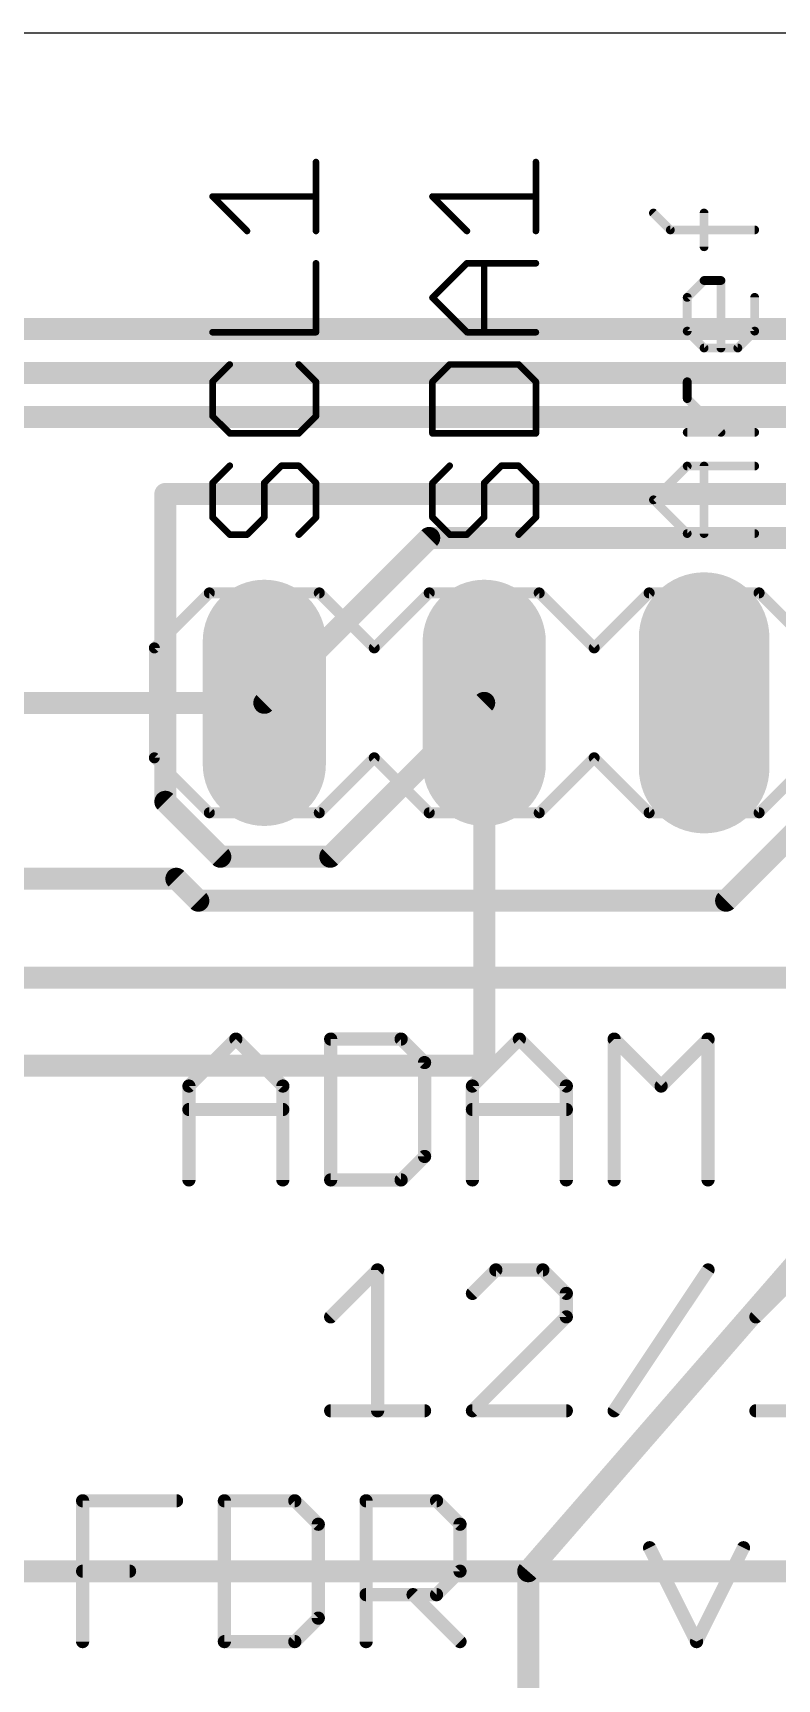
# Model space of a CAD drawing. Extents: x -5 to 102, y -1 to 61.
# Drawn here: x 16.38 to 24.97, y 42.32 to 61.33 of the extents above; entities that cross this region are included whole.
import ezdxf

# ---------------------------------------------------------------- set-up
doc = ezdxf.new("R2010")
doc.units = 0
for name, color, linetype in [('1', 22, 'CONTINUOUS'), ('16', 175, 'CONTINUOUS'), ('17', 82, 'CONTINUOUS'), ('20', 7, 'CONTINUOUS'), ('21', 253, 'CONTINUOUS')]:
    doc.layers.add(name, color=color, linetype=linetype)

# ---------------------------------------------------------------- blocks, each defined once
blk = doc.blocks.new('RECT')
blk.add_solid([(-0.5, -0.5), (0.5, -0.5), (-0.5, 0.5), (0.5, 0.5)])
blk = doc.blocks.new('LONGP100')
at = {"const_width": 1}
blk.add_lwpolyline([(-0.5, 0), (0.5, 0)], dxfattribs=at)
at = {"const_width": 0.5}
for points in [[(-0.5, 0.25, 1), (-0.5, -0.25)], [(0.5, -0.25, 1), (0.5, 0.25)]]:
    blk.add_lwpolyline(points, format="xyb", dxfattribs=at)

msp = doc.modelspace()

# ---------------------------------------------------------------- linework, layer by layer
at = {"layer": '1', "const_width": 0.254}
for points in [[(98.679, 57.912), (13.335, 57.912)], [(98.171, 57.404), (13.589, 57.404)], [(97.663, 56.896), (13.97, 56.896)], [(19.05, 53.594), (13.716, 53.594)], [(21.59, 53.594), (21.59, 49.403)], [(28.8925, 51.3715), (22.098, 43.561)], [(21.59, 49.403), (11.049, 49.403)], [(22.098, 43.561), (22.098, 15.621)]]:
    msp.add_lwpolyline(points, dxfattribs=at)
at = {"layer": '1', "const_width": 0.127}
for points in [[(19.05, 53.5305, 1), (19.05, 53.6575)], [(21.6535, 53.594, 1), (21.5265, 53.594)], [(21.5265, 49.403, 1), (21.6535, 49.403)], [(21.59, 49.3395, 1), (21.59, 49.4665)], [(22.1615, 43.561, 1), (22.0345, 43.561)], [(22.0501, 43.6027, 1), (22.1459, 43.5193)]]:
    msp.add_lwpolyline(points, format="xyb", dxfattribs=at)
at = {"layer": '16', "const_width": 0.254}
for points in [[(17.907, 56.007), (17.907, 52.451)], [(85.09, 56.007), (17.907, 56.007)], [(20.955, 55.499), (19.05, 53.594)], [(84.328, 55.499), (20.955, 55.499)], [(19.812, 51.816), (21.59, 53.594)], [(26.67, 53.594), (24.384, 51.308)], [(17.907, 52.451), (18.542, 51.816)], [(18.542, 51.816), (19.812, 51.816)], [(18.034, 51.562), (7.874, 51.562)], [(18.288, 51.308), (18.034, 51.562)], [(24.384, 51.308), (18.288, 51.308)], [(30.48, 50.419), (9.017, 50.419)], [(40.386, 43.561), (9.017, 43.561)]]:
    msp.add_lwpolyline(points, dxfattribs=at)
at = {"layer": '16', "const_width": 0.127}
for points in [[(17.9705, 56.007, 1), (17.8435, 56.007)], [(17.907, 56.0705, 1), (17.907, 55.9435)], [(20.955, 55.5625, 1), (20.955, 55.4355)], [(20.9999, 55.4541, 1), (20.9101, 55.5439)], [(19.0051, 53.6389, 1), (19.0949, 53.5491)], [(21.6349, 53.5491, 1), (21.5451, 53.6389)], [(17.9519, 52.4959, 1), (17.8621, 52.4061)], [(17.8435, 52.451, 1), (17.9705, 52.451)], [(18.542, 51.8795, 1), (18.542, 51.7525)], [(18.4971, 51.7711, 1), (18.5869, 51.8609)], [(19.7671, 51.8609, 1), (19.8569, 51.7711)], [(19.812, 51.7525, 1), (19.812, 51.8795)], [(18.0789, 51.6069, 1), (17.9891, 51.5171)], [(18.034, 51.4985, 1), (18.034, 51.6255)], [(18.288, 51.3715, 1), (18.288, 51.2445)], [(18.2431, 51.2631, 1), (18.3329, 51.3529)], [(24.3391, 51.3529, 1), (24.4289, 51.2631)], [(24.384, 51.2445, 1), (24.384, 51.3715)]]:
    msp.add_lwpolyline(points, format="xyb", dxfattribs=at)
at = {"layer": '20'}
msp.add_line((98.1301, 61.3338), (2.7891, 61.3311), dxfattribs=at)
at = {"layer": '21'}
for points, const_width in [([(19.6469, 59.0453), (19.6469, 59.8418)], 0.0762), ([(22.1869, 59.0453), (22.1869, 59.8418)], 0.0762), ([(18.8504, 59.0453), (18.4521, 59.4436)], 0.0762), ([(18.4521, 59.4436), (19.6469, 59.4436)], 0.0762), ([(21.3904, 59.0453), (20.9921, 59.4436)], 0.0762), ([(20.9921, 59.4436), (22.1869, 59.4436)], 0.0762), ([(23.7397, 59.058), (23.5448, 59.2529)], 0.1016), ([(24.1295, 58.8631), (24.1295, 59.2529)], 0.1016), ([(24.7142, 59.058), (23.7397, 59.058)], 0.1016), ([(19.6469, 57.8759), (19.6469, 58.6724)], 0.0762), ([(20.9921, 58.2742), (21.3904, 58.6724)], 0.0762), ([(21.3904, 58.6724), (22.1869, 58.6724)], 0.0762), ([(21.5895, 57.8759), (21.5895, 58.6724)], 0.0762), ([(23.9346, 58.2784), (24.1295, 58.4733)], 0.1016), ([(24.1295, 58.4733), (24.3244, 58.4733)], 0.1016), ([(24.3244, 58.4733), (24.3244, 57.6937)], 0.1016), ([(21.3904, 57.8759), (20.9921, 58.2742)], 0.0762), ([(23.9346, 57.8886), (23.9346, 58.2784)], 0.1016), ([(24.7142, 58.2784), (24.7142, 57.8886)], 0.1016), ([(18.4521, 57.8759), (19.6469, 57.8759)], 0.0762), ([(22.1869, 57.8759), (21.3904, 57.8759)], 0.0762), ([(24.1295, 57.6937), (23.9346, 57.8886)], 0.1016), ([(24.7142, 57.8886), (24.5193, 57.6937)], 0.1016), ([(24.5193, 57.6937), (24.1295, 57.6937)], 0.1016), ([(18.6512, 57.503), (18.4521, 57.3039)], 0.0762), ([(19.6469, 57.3039), (19.4478, 57.503)], 0.0762), ([(21.1912, 57.503), (20.9921, 57.3039)], 0.0762), ([(21.9878, 57.503), (21.1912, 57.503)], 0.0762), ([(22.1869, 57.3039), (21.9878, 57.503)], 0.0762), ([(18.4521, 57.3039), (18.4521, 56.9056)], 0.0762), ([(19.6469, 56.9056), (19.6469, 57.3039)], 0.0762), ([(20.9921, 57.3039), (20.9921, 56.7065)], 0.0762), ([(22.1869, 56.7065), (22.1869, 57.3039)], 0.0762), ([(23.9346, 57.109), (23.9346, 57.3039)], 0.1016), ([(24.3244, 56.7192), (23.9346, 57.109)], 0.1016), ([(18.4521, 56.9056), (18.6512, 56.7065)], 0.0762), ([(19.4478, 56.7065), (19.6469, 56.9056)], 0.0762), ([(18.6512, 56.7065), (19.4478, 56.7065)], 0.0762), ([(20.9921, 56.7065), (22.1869, 56.7065)], 0.0762), ([(24.7142, 56.7192), (23.9346, 56.7192)], 0.1016), ([(18.6512, 56.3336), (18.4521, 56.1345)], 0.0762), ([(19.0495, 56.1345), (19.2486, 56.3336)], 0.0762), ([(19.2486, 56.3336), (19.4478, 56.3336)], 0.0762), ([(19.4478, 56.3336), (19.6469, 56.1345)], 0.0762), ([(21.1912, 56.3336), (20.9921, 56.1345)], 0.0762), ([(21.5895, 56.1345), (21.7886, 56.3336)], 0.0762), ([(21.7886, 56.3336), (21.9878, 56.3336)], 0.0762), ([(21.9878, 56.3336), (22.1869, 56.1345)], 0.0762), ([(23.5448, 55.9396), (23.9346, 56.3294)], 0.1016), ([(23.9346, 56.3294), (24.7142, 56.3294)], 0.1016), ([(24.1295, 55.5498), (24.1295, 56.3294)], 0.1016), ([(18.4521, 56.1345), (18.4521, 55.7362)], 0.0762), ([(19.0495, 55.7362), (19.0495, 56.1345)], 0.0762), ([(19.6469, 56.1345), (19.6469, 55.7362)], 0.0762), ([(20.9921, 56.1345), (20.9921, 55.7362)], 0.0762), ([(21.5895, 55.7362), (21.5895, 56.1345)], 0.0762), ([(22.1869, 56.1345), (22.1869, 55.7362)], 0.0762), ([(23.9346, 55.5498), (23.5448, 55.9396)], 0.1016), ([(18.4521, 55.7362), (18.6512, 55.5371)], 0.0762), ([(18.8504, 55.5371), (19.0495, 55.7362)], 0.0762), ([(19.6469, 55.7362), (19.4478, 55.5371)], 0.0762), ([(20.9921, 55.7362), (21.1912, 55.5371)], 0.0762), ([(21.3904, 55.5371), (21.5895, 55.7362)], 0.0762), ([(22.1869, 55.7362), (21.9878, 55.5371)], 0.0762), ([(18.6512, 55.5371), (18.8504, 55.5371)], 0.0762), ([(21.1912, 55.5371), (21.3904, 55.5371)], 0.0762), ([(24.7142, 55.5498), (23.9346, 55.5498)], 0.1016), ([(18.415, 54.864), (17.78, 54.229)], 0.127), ([(19.685, 54.864), (18.415, 54.864)], 0.127), ([(20.32, 54.229), (19.685, 54.864)], 0.127), ([(20.955, 54.864), (20.32, 54.229)], 0.127), ([(22.225, 54.864), (20.955, 54.864)], 0.127), ([(22.86, 54.229), (22.225, 54.864)], 0.127), ([(23.495, 54.864), (22.86, 54.229)], 0.127), ([(24.765, 54.864), (23.495, 54.864)], 0.127), ([(24.765, 54.864), (25.4, 54.229)], 0.127), ([(17.78, 54.229), (17.78, 52.959)], 0.127), ([(17.78, 52.959), (18.415, 52.324)], 0.127), ([(19.685, 52.324), (20.32, 52.959)], 0.127), ([(20.32, 52.959), (20.955, 52.324)], 0.127), ([(22.225, 52.324), (22.86, 52.959)], 0.127), ([(23.495, 52.324), (22.86, 52.959)], 0.127), ([(25.4, 52.959), (24.765, 52.324)], 0.127), ([(18.415, 52.324), (19.685, 52.324)], 0.127), ([(20.955, 52.324), (22.225, 52.324)], 0.127), ([(24.765, 52.324), (23.495, 52.324)], 0.127), ([(18.1794, 49.1669), (18.7217, 49.7092)], 0.1524), ([(18.7217, 49.7092), (19.2641, 49.1669)], 0.1524), ([(19.8166, 49.7092), (19.8166, 48.0822)], 0.1524), ([(20.6301, 49.7092), (19.8166, 49.7092)], 0.1524), ([(20.9012, 49.438), (20.6301, 49.7092)], 0.1524), ([(21.4537, 49.1669), (21.996, 49.7092)], 0.1524), ([(21.996, 49.7092), (22.5384, 49.1669)], 0.1524), ([(23.0909, 48.0822), (23.0909, 49.7092)], 0.1524), ([(23.0909, 49.7092), (23.6332, 49.1669)], 0.1524), ([(23.6332, 49.1669), (24.1755, 49.7092)], 0.1524), ([(24.1755, 49.7092), (24.1755, 48.0822)], 0.1524), ([(20.9012, 48.3534), (20.9012, 49.438)], 0.1524), ([(18.1794, 48.0822), (18.1794, 49.1669)], 0.1524), ([(19.2641, 49.1669), (19.2641, 48.0822)], 0.1524), ([(21.4537, 48.0822), (21.4537, 49.1669)], 0.1524), ([(22.5384, 49.1669), (22.5384, 48.0822)], 0.1524), ([(18.1794, 48.8957), (19.2641, 48.8957)], 0.1524), ([(21.4537, 48.8957), (22.5384, 48.8957)], 0.1524), ([(20.6301, 48.0822), (20.9012, 48.3534)], 0.1524), ([(19.8166, 48.0822), (20.6301, 48.0822)], 0.1524), ([(19.8166, 46.4999), (20.3589, 47.0422)], 0.1524), ([(20.3589, 47.0422), (20.3589, 45.4152)], 0.1524), ([(21.7249, 47.0422), (21.4537, 46.771)], 0.1524), ([(22.2672, 47.0422), (21.7249, 47.0422)], 0.1524), ([(22.5384, 46.771), (22.2672, 47.0422)], 0.1524), ([(23.0909, 45.4152), (24.1755, 47.0422)], 0.1524), ([(24.728, 46.4999), (25.2704, 47.0422)], 0.1524), ([(22.5384, 46.4999), (22.5384, 46.771)], 0.1524), ([(21.4537, 45.4152), (22.5384, 46.4999)], 0.1524), ([(19.8166, 45.4152), (20.9012, 45.4152)], 0.1524), ([(22.5384, 45.4152), (21.4537, 45.4152)], 0.1524), ([(24.728, 45.4152), (25.8127, 45.4152)], 0.1524), ([(16.9515, 42.7482), (16.9515, 44.3752)], 0.1524), ([(16.9515, 44.3752), (18.0362, 44.3752)], 0.1524), ([(18.5887, 44.3752), (18.5887, 42.7482)], 0.1524), ([(19.4022, 44.3752), (18.5887, 44.3752)], 0.1524), ([(19.6733, 44.104), (19.4022, 44.3752)], 0.1524), ([(20.2258, 42.7482), (20.2258, 44.3752)], 0.1524), ([(20.2258, 44.3752), (21.0393, 44.3752)], 0.1524), ([(21.0393, 44.3752), (21.3105, 44.104)], 0.1524), ([(19.6733, 43.0194), (19.6733, 44.104)], 0.1524), ([(21.3105, 44.104), (21.3105, 43.5617)], 0.1524), ([(23.5002, 43.8329), (24.0425, 42.7482)], 0.1524), ([(24.0425, 42.7482), (24.5848, 43.8329)], 0.1524), ([(16.9515, 43.5617), (17.4939, 43.5617)], 0.1524), ([(21.3105, 43.5617), (21.0393, 43.2905)], 0.1524), ([(21.0393, 43.2905), (20.2258, 43.2905)], 0.1524), ([(20.7682, 43.2905), (21.3105, 42.7482)], 0.1524), ([(19.4022, 42.7482), (19.6733, 43.0194)], 0.1524), ([(18.5887, 42.7482), (19.4022, 42.7482)], 0.1524)]:
    msp.add_lwpolyline(points, dxfattribs=dict(at, const_width=const_width))
for points, const_width in [([(19.666, 59.8418, 1), (19.6279, 59.8418)], 0.0381), ([(22.206, 59.8418, 1), (22.1679, 59.8418)], 0.0381), ([(18.4656, 59.457, 1), (18.4386, 59.4301)], 0.0381), ([(18.4521, 59.4626, 1), (18.4521, 59.4245)], 0.0381), ([(19.6469, 59.4245, 1), (19.6469, 59.4626)], 0.0381), ([(21.0056, 59.457, 1), (20.9786, 59.4301)], 0.0381), ([(20.9921, 59.4626, 1), (20.9921, 59.4245)], 0.0381), ([(22.1869, 59.4245, 1), (22.1869, 59.4626)], 0.0381), ([(23.5628, 59.2708, 1), (23.5268, 59.2349)], 0.0508), ([(24.1549, 59.2529, 1), (24.1041, 59.2529)], 0.0508), ([(18.8369, 59.0318, 1), (18.8638, 59.0588)], 0.0381), ([(19.6279, 59.0453, 1), (19.666, 59.0453)], 0.0381), ([(21.3769, 59.0318, 1), (21.4038, 59.0588)], 0.0381), ([(22.1679, 59.0453, 1), (22.206, 59.0453)], 0.0381), ([(23.7397, 59.0834, 1), (23.7397, 59.0326)], 0.0508), ([(23.7217, 59.04, 1), (23.7577, 59.0759)], 0.0508), ([(24.7142, 59.0326, 1), (24.7142, 59.0834)], 0.0508), ([(24.1041, 58.8631, 1), (24.1549, 58.8631)], 0.0508), ([(19.666, 58.6724, 1), (19.6279, 58.6724)], 0.0381), ([(21.3904, 58.6915, 1), (21.3904, 58.6534)], 0.0381), ([(21.4038, 58.659, 1), (21.3769, 58.6859)], 0.0381), ([(21.6085, 58.6724, 1), (21.5704, 58.6724)], 0.0381), ([(22.1869, 58.6534, 1), (22.1869, 58.6915)], 0.0381), ([(24.1295, 58.4987, 1), (24.1295, 58.4479)], 0.0508), ([(24.1475, 58.4553, 1), (24.1115, 58.4913)], 0.0508), ([(24.3498, 58.4733, 1), (24.299, 58.4733)], 0.0508), ([(24.3244, 58.4479, 1), (24.3244, 58.4987)], 0.0508), ([(21.0056, 58.2876, 1), (20.9786, 58.2607)], 0.0381), ([(20.9786, 58.2876, 1), (21.0056, 58.2607)], 0.0381), ([(23.9166, 58.2964, 1), (23.9526, 58.2604)], 0.0508), ([(23.96, 58.2784, 1), (23.9092, 58.2784)], 0.0508), ([(24.7396, 58.2784, 1), (24.6888, 58.2784)], 0.0508), ([(18.4521, 57.8949, 1), (18.4521, 57.8568)], 0.0381), ([(19.6279, 57.8759, 1), (19.666, 57.8759)], 0.0381), ([(19.6469, 57.8568, 1), (19.6469, 57.8949)], 0.0381), ([(21.3904, 57.8949, 1), (21.3904, 57.8568)], 0.0381), ([(21.3769, 57.8624, 1), (21.4038, 57.8894)], 0.0381), ([(21.5704, 57.8759, 1), (21.6085, 57.8759)], 0.0381), ([(22.1869, 57.8568, 1), (22.1869, 57.8949)], 0.0381), ([(23.9526, 57.9066, 1), (23.9166, 57.8706)], 0.0508), ([(23.9092, 57.8886, 1), (23.96, 57.8886)], 0.0508), ([(24.6888, 57.8886, 1), (24.7396, 57.8886)], 0.0508), ([(24.7322, 57.8706, 1), (24.6962, 57.9066)], 0.0508), ([(24.1295, 57.7191, 1), (24.1295, 57.6683)], 0.0508), ([(24.1115, 57.6757, 1), (24.1475, 57.7117)], 0.0508), ([(24.299, 57.6937, 1), (24.3498, 57.6937)], 0.0508), ([(24.5013, 57.7117, 1), (24.5373, 57.6757)], 0.0508), ([(24.5193, 57.6683, 1), (24.5193, 57.7191)], 0.0508), ([(18.6647, 57.4896, 1), (18.6377, 57.5165)], 0.0381), ([(19.4612, 57.5165, 1), (19.4343, 57.4896)], 0.0381), ([(21.1912, 57.5221, 1), (21.1912, 57.484)], 0.0381), ([(21.2047, 57.4896, 1), (21.1777, 57.5165)], 0.0381), ([(22.0012, 57.5165, 1), (21.9743, 57.4896)], 0.0381), ([(21.9878, 57.484, 1), (21.9878, 57.5221)], 0.0381), ([(18.4711, 57.3039, 1), (18.433, 57.3039)], 0.0381), ([(18.4386, 57.3174, 1), (18.4656, 57.2904)], 0.0381), ([(19.666, 57.3039, 1), (19.6279, 57.3039)], 0.0381), ([(19.6334, 57.2904, 1), (19.6604, 57.3174)], 0.0381), ([(21.0111, 57.3039, 1), (20.973, 57.3039)], 0.0381), ([(20.9786, 57.3174, 1), (21.0056, 57.2904)], 0.0381), ([(22.206, 57.3039, 1), (22.1679, 57.3039)], 0.0381), ([(22.1734, 57.2904, 1), (22.2004, 57.3174)], 0.0381), ([(23.96, 57.3039, 1), (23.9092, 57.3039)], 0.0508), ([(23.9526, 57.127, 1), (23.9166, 57.091)], 0.0508), ([(23.9092, 57.109, 1), (23.96, 57.109)], 0.0508), ([(18.433, 56.9056, 1), (18.4711, 56.9056)], 0.0381), ([(18.4656, 56.9191, 1), (18.4386, 56.8922)], 0.0381), ([(19.6279, 56.9056, 1), (19.666, 56.9056)], 0.0381), ([(19.6604, 56.8922, 1), (19.6334, 56.9191)], 0.0381), ([(18.6512, 56.7255, 1), (18.6512, 56.6874)], 0.0381), ([(18.6377, 56.693, 1), (18.6647, 56.72)], 0.0381), ([(19.4343, 56.72, 1), (19.4612, 56.693)], 0.0381), ([(19.4478, 56.6874, 1), (19.4478, 56.7255)], 0.0381), ([(20.973, 56.7065, 1), (21.0111, 56.7065)], 0.0381), ([(20.9921, 56.7255, 1), (20.9921, 56.6874)], 0.0381), ([(22.1679, 56.7065, 1), (22.206, 56.7065)], 0.0381), ([(22.1869, 56.6874, 1), (22.1869, 56.7255)], 0.0381), ([(23.9346, 56.7446, 1), (23.9346, 56.6938)], 0.0508), ([(24.3064, 56.7012, 1), (24.3424, 56.7372)], 0.0508), ([(24.7142, 56.6938, 1), (24.7142, 56.7446)], 0.0508), ([(18.6647, 56.3202, 1), (18.6377, 56.3471)], 0.0381), ([(19.2486, 56.3527, 1), (19.2486, 56.3146)], 0.0381), ([(19.2621, 56.3202, 1), (19.2352, 56.3471)], 0.0381), ([(19.4612, 56.3471, 1), (19.4343, 56.3202)], 0.0381), ([(19.4478, 56.3146, 1), (19.4478, 56.3527)], 0.0381), ([(21.2047, 56.3202, 1), (21.1777, 56.3471)], 0.0381), ([(21.7886, 56.3527, 1), (21.7886, 56.3146)], 0.0381), ([(21.8021, 56.3202, 1), (21.7752, 56.3471)], 0.0381), ([(22.0012, 56.3471, 1), (21.9743, 56.3202)], 0.0381), ([(21.9878, 56.3146, 1), (21.9878, 56.3527)], 0.0381), ([(23.9346, 56.3548, 1), (23.9346, 56.304)], 0.0508), ([(23.9526, 56.3114, 1), (23.9166, 56.3474)], 0.0508), ([(24.1549, 56.3294, 1), (24.1041, 56.3294)], 0.0508), ([(24.7142, 56.304, 1), (24.7142, 56.3548)], 0.0508), ([(18.4711, 56.1345, 1), (18.433, 56.1345)], 0.0381), ([(18.4386, 56.148, 1), (18.4656, 56.121)], 0.0381), ([(19.0685, 56.1345, 1), (19.0304, 56.1345)], 0.0381), ([(19.036, 56.148, 1), (19.063, 56.121)], 0.0381), ([(19.666, 56.1345, 1), (19.6279, 56.1345)], 0.0381), ([(19.6334, 56.121, 1), (19.6604, 56.148)], 0.0381), ([(21.0111, 56.1345, 1), (20.973, 56.1345)], 0.0381), ([(20.9786, 56.148, 1), (21.0056, 56.121)], 0.0381), ([(21.6085, 56.1345, 1), (21.5704, 56.1345)], 0.0381), ([(21.576, 56.148, 1), (21.603, 56.121)], 0.0381), ([(22.206, 56.1345, 1), (22.1679, 56.1345)], 0.0381), ([(22.1734, 56.121, 1), (22.2004, 56.148)], 0.0381), ([(23.5628, 55.9576, 1), (23.5268, 55.9216)], 0.0508), ([(23.5268, 55.9576, 1), (23.5628, 55.9216)], 0.0508), ([(18.433, 55.7362, 1), (18.4711, 55.7362)], 0.0381), ([(18.4656, 55.7497, 1), (18.4386, 55.7228)], 0.0381), ([(19.0304, 55.7362, 1), (19.0685, 55.7362)], 0.0381), ([(19.063, 55.7228, 1), (19.036, 55.7497)], 0.0381), ([(19.6279, 55.7362, 1), (19.666, 55.7362)], 0.0381), ([(19.6604, 55.7228, 1), (19.6334, 55.7497)], 0.0381), ([(20.973, 55.7362, 1), (21.0111, 55.7362)], 0.0381), ([(21.0056, 55.7497, 1), (20.9786, 55.7228)], 0.0381), ([(21.5704, 55.7362, 1), (21.6085, 55.7362)], 0.0381), ([(21.603, 55.7228, 1), (21.576, 55.7497)], 0.0381), ([(22.1679, 55.7362, 1), (22.206, 55.7362)], 0.0381), ([(22.2004, 55.7228, 1), (22.1734, 55.7497)], 0.0381), ([(18.6512, 55.5562, 1), (18.6512, 55.5181)], 0.0381), ([(18.6377, 55.5236, 1), (18.6647, 55.5506)], 0.0381), ([(18.8369, 55.5506, 1), (18.8638, 55.5236)], 0.0381), ([(18.8504, 55.5181, 1), (18.8504, 55.5562)], 0.0381), ([(19.4343, 55.5506, 1), (19.4612, 55.5236)], 0.0381), ([(21.1912, 55.5562, 1), (21.1912, 55.5181)], 0.0381), ([(21.1777, 55.5236, 1), (21.2047, 55.5506)], 0.0381), ([(21.3769, 55.5506, 1), (21.4038, 55.5236)], 0.0381), ([(21.3904, 55.5181, 1), (21.3904, 55.5562)], 0.0381), ([(21.9743, 55.5506, 1), (22.0012, 55.5236)], 0.0381), ([(23.9346, 55.5752, 1), (23.9346, 55.5244)], 0.0508), ([(23.9166, 55.5318, 1), (23.9526, 55.5678)], 0.0508), ([(24.1041, 55.5498, 1), (24.1549, 55.5498)], 0.0508), ([(24.7142, 55.5244, 1), (24.7142, 55.5752)], 0.0508), ([(18.415, 54.8958, 1), (18.415, 54.8323)], 0.0635), ([(18.4375, 54.8415, 1), (18.3925, 54.8865)], 0.0635), ([(19.7075, 54.8865, 1), (19.6625, 54.8415)], 0.0635), ([(19.685, 54.8323, 1), (19.685, 54.8958)], 0.0635), ([(20.955, 54.8958, 1), (20.955, 54.8323)], 0.0635), ([(20.9775, 54.8415, 1), (20.9325, 54.8865)], 0.0635), ([(22.2475, 54.8865, 1), (22.2025, 54.8415)], 0.0635), ([(22.225, 54.8323, 1), (22.225, 54.8958)], 0.0635), ([(23.495, 54.8958, 1), (23.495, 54.8323)], 0.0635), ([(23.5175, 54.8415, 1), (23.4725, 54.8865)], 0.0635), ([(24.7875, 54.8865, 1), (24.7425, 54.8415)], 0.0635), ([(24.765, 54.8323, 1), (24.765, 54.8958)], 0.0635), ([(17.7575, 54.2515, 1), (17.8025, 54.2065)], 0.0635), ([(17.8117, 54.229, 1), (17.7483, 54.229)], 0.0635), ([(20.2975, 54.2515, 1), (20.3425, 54.2065)], 0.0635), ([(20.2975, 54.2065, 1), (20.3425, 54.2515)], 0.0635), ([(22.8375, 54.2515, 1), (22.8825, 54.2065)], 0.0635), ([(22.8375, 54.2065, 1), (22.8825, 54.2515)], 0.0635), ([(17.8025, 52.9815, 1), (17.7575, 52.9365)], 0.0635), ([(17.7483, 52.959, 1), (17.8117, 52.959)], 0.0635), ([(20.3425, 52.9815, 1), (20.2975, 52.9365)], 0.0635), ([(20.3425, 52.9365, 1), (20.2975, 52.9815)], 0.0635), ([(22.8825, 52.9815, 1), (22.8375, 52.9365)], 0.0635), ([(22.8825, 52.9365, 1), (22.8375, 52.9815)], 0.0635), ([(18.415, 52.3558, 1), (18.415, 52.2923)], 0.0635), ([(18.3925, 52.3015, 1), (18.4375, 52.3465)], 0.0635), ([(19.6625, 52.3465, 1), (19.7075, 52.3015)], 0.0635), ([(19.685, 52.2923, 1), (19.685, 52.3558)], 0.0635), ([(20.955, 52.3558, 1), (20.955, 52.2923)], 0.0635), ([(20.9325, 52.3015, 1), (20.9775, 52.3465)], 0.0635), ([(22.2025, 52.3465, 1), (22.2475, 52.3015)], 0.0635), ([(22.225, 52.2923, 1), (22.225, 52.3558)], 0.0635), ([(23.495, 52.3558, 1), (23.495, 52.2923)], 0.0635), ([(23.4725, 52.3015, 1), (23.5175, 52.3465)], 0.0635), ([(24.7425, 52.3465, 1), (24.7875, 52.3015)], 0.0635), ([(24.765, 52.2923, 1), (24.765, 52.3558)], 0.0635), ([(18.7487, 49.7361, 1), (18.6948, 49.6822)], 0.0762), ([(18.7487, 49.6822, 1), (18.6948, 49.7361)], 0.0762), ([(19.8547, 49.7092, 1), (19.7785, 49.7092)], 0.0762), ([(19.8166, 49.7473, 1), (19.8166, 49.6711)], 0.0762), ([(20.657, 49.7361, 1), (20.6031, 49.6822)], 0.0762), ([(20.6301, 49.6711, 1), (20.6301, 49.7473)], 0.0762), ([(22.023, 49.7361, 1), (21.9691, 49.6822)], 0.0762), ([(22.023, 49.6822, 1), (21.9691, 49.7361)], 0.0762), ([(23.1178, 49.7361, 1), (23.0639, 49.6822)], 0.0762), ([(23.129, 49.7092, 1), (23.0528, 49.7092)], 0.0762), ([(24.2136, 49.7092, 1), (24.1374, 49.7092)], 0.0762), ([(24.2025, 49.6822, 1), (24.1486, 49.7361)], 0.0762), ([(20.9393, 49.438, 1), (20.8631, 49.438)], 0.0762), ([(20.8743, 49.4111, 1), (20.9282, 49.465)], 0.0762), ([(18.2175, 49.1669, 1), (18.1413, 49.1669)], 0.0762), ([(18.1525, 49.1938, 1), (18.2063, 49.1399)], 0.0762), ([(19.3022, 49.1669, 1), (19.226, 49.1669)], 0.0762), ([(19.2371, 49.1399, 1), (19.291, 49.1938)], 0.0762), ([(21.4918, 49.1669, 1), (21.4156, 49.1669)], 0.0762), ([(21.4268, 49.1938, 1), (21.4807, 49.1399)], 0.0762), ([(22.5765, 49.1669, 1), (22.5003, 49.1669)], 0.0762), ([(22.5114, 49.1399, 1), (22.5653, 49.1938)], 0.0762), ([(23.6063, 49.1938, 1), (23.6601, 49.1399)], 0.0762), ([(23.6063, 49.1399, 1), (23.6601, 49.1938)], 0.0762), ([(18.1794, 48.9338, 1), (18.1794, 48.8576)], 0.0762), ([(19.2641, 48.8576, 1), (19.2641, 48.9338)], 0.0762), ([(21.4537, 48.9338, 1), (21.4537, 48.8576)], 0.0762), ([(22.5384, 48.8576, 1), (22.5384, 48.9338)], 0.0762), ([(20.8631, 48.3534, 1), (20.9393, 48.3534)], 0.0762), ([(20.9282, 48.3264, 1), (20.8743, 48.3803)], 0.0762), ([(18.1413, 48.0822, 1), (18.2175, 48.0822)], 0.0762), ([(19.226, 48.0822, 1), (19.3022, 48.0822)], 0.0762), ([(19.8166, 48.1203, 1), (19.8166, 48.0441)], 0.0762), ([(19.7785, 48.0822, 1), (19.8547, 48.0822)], 0.0762), ([(20.6031, 48.1091, 1), (20.657, 48.0553)], 0.0762), ([(20.6301, 48.0441, 1), (20.6301, 48.1203)], 0.0762), ([(21.4156, 48.0822, 1), (21.4918, 48.0822)], 0.0762), ([(22.5003, 48.0822, 1), (22.5765, 48.0822)], 0.0762), ([(23.0528, 48.0822, 1), (23.129, 48.0822)], 0.0762), ([(24.1374, 48.0822, 1), (24.2136, 48.0822)], 0.0762), ([(20.397, 47.0422, 1), (20.3208, 47.0422)], 0.0762), ([(20.3858, 47.0152, 1), (20.3319, 47.0691)], 0.0762), ([(21.7249, 47.0803, 1), (21.7249, 47.0041)], 0.0762), ([(21.7518, 47.0152, 1), (21.6979, 47.0691)], 0.0762), ([(22.2942, 47.0691, 1), (22.2403, 47.0152)], 0.0762), ([(22.2672, 47.0041, 1), (22.2672, 47.0803)], 0.0762), ([(24.2072, 47.0211, 1), (24.1438, 47.0633)], 0.0762), ([(21.4268, 46.798, 1), (21.4807, 46.7441)], 0.0762), ([(22.5765, 46.771, 1), (22.5003, 46.771)], 0.0762), ([(22.5114, 46.7441, 1), (22.5653, 46.798)], 0.0762), ([(19.7896, 46.5268, 1), (19.8435, 46.4729)], 0.0762), ([(22.5003, 46.4999, 1), (22.5765, 46.4999)], 0.0762), ([(22.5653, 46.4729, 1), (22.5114, 46.5268)], 0.0762), ([(24.7011, 46.5268, 1), (24.755, 46.4729)], 0.0762), ([(19.8166, 45.4533, 1), (19.8166, 45.3771)], 0.0762), ([(20.9012, 45.3771, 1), (20.9012, 45.4533)], 0.0762), ([(21.4537, 45.4533, 1), (21.4537, 45.3771)], 0.0762), ([(21.4268, 45.4421, 1), (21.4807, 45.3883)], 0.0762), ([(22.5384, 45.3771, 1), (22.5384, 45.4533)], 0.0762), ([(23.0592, 45.4363, 1), (23.1226, 45.3941)], 0.0762), ([(24.728, 45.4533, 1), (24.728, 45.3771)], 0.0762), ([(20.3208, 45.4152, 1), (20.397, 45.4152)], 0.0762), ([(16.9896, 44.3752, 1), (16.9134, 44.3752)], 0.0762), ([(16.9515, 44.4133, 1), (16.9515, 44.3371)], 0.0762), ([(18.0362, 44.3371, 1), (18.0362, 44.4133)], 0.0762), ([(18.6268, 44.3752, 1), (18.5506, 44.3752)], 0.0762), ([(18.5887, 44.4133, 1), (18.5887, 44.3371)], 0.0762), ([(19.4291, 44.4021, 1), (19.3752, 44.3482)], 0.0762), ([(19.4022, 44.3371, 1), (19.4022, 44.4133)], 0.0762), ([(20.2639, 44.3752, 1), (20.1877, 44.3752)], 0.0762), ([(20.2258, 44.4133, 1), (20.2258, 44.3371)], 0.0762), ([(21.0663, 44.4021, 1), (21.0124, 44.3482)], 0.0762), ([(21.0393, 44.3371, 1), (21.0393, 44.4133)], 0.0762), ([(19.7114, 44.104, 1), (19.6352, 44.104)], 0.0762), ([(19.6464, 44.0771, 1), (19.7003, 44.131)], 0.0762), ([(21.3486, 44.104, 1), (21.2724, 44.104)], 0.0762), ([(21.2836, 44.0771, 1), (21.3374, 44.131)], 0.0762), ([(23.5342, 43.8499, 1), (23.4661, 43.8158)], 0.0762), ([(24.6189, 43.8158, 1), (24.5507, 43.8499)], 0.0762), ([(16.9515, 43.5998, 1), (16.9515, 43.5236)], 0.0762), ([(17.4939, 43.5236, 1), (17.4939, 43.5998)], 0.0762), ([(21.2724, 43.5617, 1), (21.3486, 43.5617)], 0.0762), ([(21.3374, 43.5348, 1), (21.2836, 43.5886)], 0.0762), ([(20.2258, 43.3286, 1), (20.2258, 43.2524)], 0.0762), ([(20.7951, 43.3175, 1), (20.7412, 43.2636)], 0.0762), ([(21.0393, 43.2524, 1), (21.0393, 43.3286)], 0.0762), ([(21.0124, 43.3175, 1), (21.0663, 43.2636)], 0.0762), ([(19.6352, 43.0194, 1), (19.7114, 43.0194)], 0.0762), ([(19.7003, 42.9924, 1), (19.6464, 43.0463)], 0.0762), ([(18.5887, 42.7863, 1), (18.5887, 42.7101)], 0.0762), ([(19.3752, 42.7751, 1), (19.4291, 42.7213)], 0.0762), ([(19.4022, 42.7101, 1), (19.4022, 42.7863)], 0.0762), ([(21.2836, 42.7213, 1), (21.3374, 42.7751)], 0.0762), ([(24.0084, 42.7652, 1), (24.0766, 42.7312)], 0.0762), ([(24.0084, 42.7312, 1), (24.0766, 42.7652)], 0.0762), ([(16.9134, 42.7482, 1), (16.9896, 42.7482)], 0.0762), ([(18.5506, 42.7482, 1), (18.6268, 42.7482)], 0.0762), ([(20.1877, 42.7482, 1), (20.2639, 42.7482)], 0.0762)]:
    msp.add_lwpolyline(points, format="xyb", dxfattribs=dict(at, const_width=const_width))

# ---------------------------------------------------------------- block references
at = {"layer": '17', "rotation": 90}
for p, xscale, yscale in [((19.05, 53.594), 1.4224, 1.4224), ((19.05, 53.594), 1.4224, 1.4224), ((21.59, 53.594), 1.4224, 1.4224), ((21.59, 53.594), 1.4224, 1.4224), ((24.13, 53.594), 1.508, 1.508), ((24.13, 53.594), 1.508, 1.508), ((24.13, 53.594), 1.508, 1.508), ((24.13, 53.594), 1.508, 1.508)]:
    msp.add_blockref('LONGP100', p, dxfattribs=dict(at, xscale=xscale, yscale=yscale))
at = {"layer": '21', "xscale": 0.508, "yscale": 0.508}
for p in [(19.05, 53.594), (21.59, 53.594), (24.13, 53.594)]:
    msp.add_blockref('RECT', p, dxfattribs=at)

doc.saveas('drawing.dxf')
